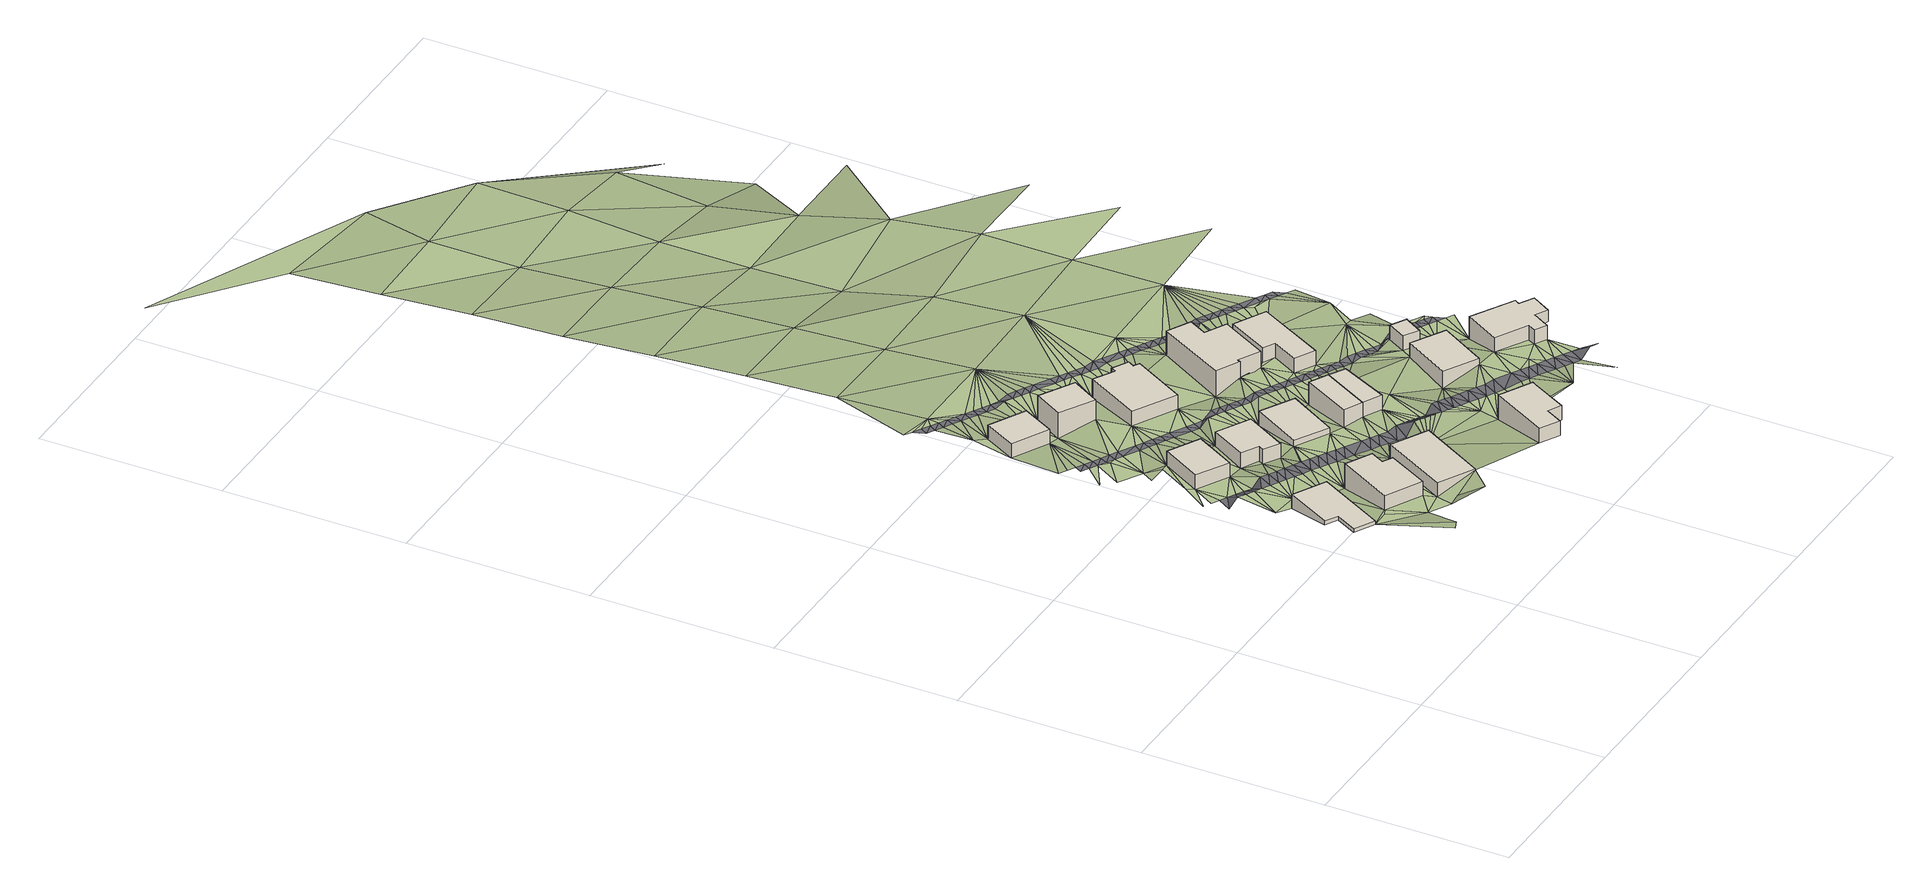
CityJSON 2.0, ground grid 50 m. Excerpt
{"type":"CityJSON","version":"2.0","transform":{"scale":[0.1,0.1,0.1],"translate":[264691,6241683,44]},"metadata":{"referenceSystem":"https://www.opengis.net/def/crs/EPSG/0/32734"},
"CityObjects":{
"building1":{"type":"Building","geometry":[{"type":"MultiSurface","lod":"1","boundaries":[[[0,1,2,3]],[[1,4,5,2]],[[4,6,7,5]],[[6,8,9,7]],[[8,10,11,9]],[[10,0,3,11]],[[3,2,5,7,9,11]]]}]},
"building2":{"type":"Building","geometry":[{"type":"MultiSurface","lod":"1","boundaries":[[[12,13,14,15]],[[13,16,17,14]],[[16,18,19,17]],[[18,20,21,19]],[[20,22,23,21]],[[22,12,15,23]],[[15,14,17,19,21,23]]]}]},
"building3":{"type":"Building","geometry":[{"type":"MultiSurface","lod":"1","boundaries":[[[24,25,26,27]],[[25,28,29,26]],[[28,30,31,29]],[[30,24,27,31]],[[27,26,29,31]]]}]},
"building4":{"type":"Building","geometry":[{"type":"MultiSurface","lod":"1","boundaries":[[[32,33,34,35]],[[33,36,37,34]],[[36,38,39,37]],[[38,32,35,39]],[[35,34,37,39]]]}]},
"building5":{"type":"Building","geometry":[{"type":"MultiSurface","lod":"1","boundaries":[[[40,41,42,43]],[[41,44,45,42]],[[44,46,47,45]],[[46,40,43,47]],[[43,42,45,47]]]}]},
"building6":{"type":"Building","geometry":[{"type":"MultiSurface","lod":"1","boundaries":[[[48,49,50,51]],[[49,52,53,50]],[[52,54,55,53]],[[54,56,57,55]],[[56,58,59,57]],[[58,48,51,59]],[[51,50,53,55,57,59]]]}]},
"building7":{"type":"Building","geometry":[{"type":"MultiSurface","lod":"1","boundaries":[[[60,61,62,63]],[[61,64,65,62]],[[64,66,67,65]],[[66,60,63,67]],[[63,62,65,67]]]}]},
"building8":{"type":"Building","geometry":[{"type":"MultiSurface","lod":"1","boundaries":[[[68,69,70,71]],[[69,72,73,70]],[[72,74,75,73]],[[74,68,71,75]],[[71,70,73,75]]]}]},
"building9":{"type":"Building","geometry":[{"type":"MultiSurface","lod":"1","boundaries":[[[76,77,78,79]],[[77,80,81,78]],[[80,82,83,81]],[[82,84,85,83]],[[84,86,87,85]],[[86,88,89,87]],[[88,76,79,89]],[[79,78,81,83,85,87,89]]]}]},
"building10":{"type":"Building","geometry":[{"type":"MultiSurface","lod":"1","boundaries":[[[90,91,92,93]],[[91,94,95,92]],[[94,96,97,95]],[[96,90,93,97]],[[93,92,95,97]]]}]},
"building11":{"type":"Building","geometry":[{"type":"MultiSurface","lod":"1","boundaries":[[[98,99,100,101]],[[99,102,103,100]],[[102,104,105,103]],[[104,106,107,105]],[[106,108,109,107]],[[108,110,111,109]],[[110,112,113,111]],[[112,98,101,113]],[[101,100,103,105,107,109,111,113]]]}]},
"building12":{"type":"Building","geometry":[{"type":"MultiSurface","lod":"1","boundaries":[[[96,114,115,97]],[[114,116,117,115]],[[116,90,93,117]],[[90,96,97,93]],[[97,115,117,93]]]}]},
"building13":{"type":"Building","geometry":[{"type":"MultiSurface","lod":"1","boundaries":[[[118,119,120,121]],[[119,122,123,120]],[[122,124,125,123]],[[124,126,127,125]],[[126,128,129,127]],[[128,130,131,129]],[[130,132,133,131]],[[132,118,121,133]],[[121,120,123,125,127,129,131,133]]]}]},
"building14":{"type":"Building","geometry":[{"type":"MultiSurface","lod":"1","boundaries":[[[134,135,136,137]],[[135,138,139,136]],[[138,140,141,139]],[[140,134,137,141]],[[137,136,139,141]]]}]},
"building15":{"type":"Building","geometry":[{"type":"MultiSurface","lod":"1","boundaries":[[[142,143,144,145]],[[143,146,147,144]],[[146,148,149,147]],[[148,150,151,149]],[[150,152,153,151]],[[152,142,145,153]],[[145,144,147,149,151,153]]]}]},
"building16":{"type":"Building","geometry":[{"type":"MultiSurface","lod":"1","boundaries":[[[154,155,156,157]],[[155,158,159,156]],[[158,160,161,159]],[[160,154,157,161]],[[157,156,159,161]]]}]},
"building17":{"type":"Building","geometry":[{"type":"MultiSurface","lod":"1","boundaries":[[[162,163,164,165]],[[163,166,167,164]],[[166,168,169,167]],[[168,170,171,169]],[[170,172,173,171]],[[172,174,175,173]],[[174,176,177,175]],[[176,178,179,177]],[[178,180,181,179]],[[180,162,165,181]],[[165,164,167,169,171,173,175,177,179,181]]]}]},
"terrain1":{"type":"TINRelief","geometry":[{"type":"CompositeSurface","lod":"1","boundaries":[[[8,182,183]],[[184,8,183]],[[185,13,8]],[[185,8,184]],[[185,184,13]],[[13,10,8]],[[0,186,187]],[[187,188,189]],[[184,16,13]],[[187,190,188]],[[190,187,186]],[[186,0,10]],[[33,184,191]],[[28,192,193]],[[184,33,16]],[[194,28,195]],[[196,197,191]],[[198,28,193]],[[13,12,10]],[[186,199,190]],[[200,199,186]],[[200,186,201]],[[186,10,202]],[[36,33,191]],[[186,203,201]],[[204,30,198]],[[191,197,36]],[[30,28,198]],[[33,18,16]],[[203,186,202]],[[30,204,205]],[[195,28,25]],[[205,206,30]],[[207,10,12]],[[202,10,208]],[[30,206,209]],[[25,210,195]],[[207,208,10]],[[211,212,213]],[[214,210,215]],[[216,215,217]],[[52,209,218]],[[33,32,18]],[[52,30,209]],[[211,216,217]],[[18,22,20]],[[215,210,25]],[[12,219,207]],[[220,12,22]],[[218,221,56]],[[219,12,222]],[[223,224,46]],[[211,217,225]],[[226,56,221]],[[56,52,218]],[[12,220,222]],[[227,217,215]],[[228,46,224]],[[22,18,32]],[[44,223,46]],[[24,30,52]],[[227,225,217]],[[215,25,229]],[[230,227,215]],[[228,231,46]],[[226,232,58]],[[46,231,233]],[[56,54,52]],[[215,229,230]],[[22,234,220]],[[226,58,56]],[[235,58,232]],[[22,32,236]],[[236,234,22]],[[72,233,237]],[[235,238,64]],[[44,41,239]],[[229,25,240]],[[64,238,241]],[[25,24,242]],[[49,24,52]],[[237,243,72]],[[64,58,235]],[[242,240,25]],[[241,244,64]],[[46,233,72]],[[38,36,82]],[[64,244,245]],[[236,32,246]],[[32,247,246]],[[243,248,74]],[[249,250,239]],[[49,251,24]],[[24,252,242]],[[239,41,253]],[[254,32,38]],[[255,256,257]],[[254,247,32]],[[248,258,112]],[[48,58,64]],[[259,249,239]],[[66,64,245]],[[251,252,24]],[[66,245,260]],[[72,243,74]],[[261,255,257]],[[40,46,72]],[[253,259,239]],[[260,262,66]],[[261,263,255]],[[112,258,264]],[[253,41,265]],[[255,263,266]],[[264,267,112]],[[251,49,268]],[[262,269,66]],[[248,112,74]],[[270,41,40]],[[38,271,254]],[[49,48,272]],[[255,273,256]],[[265,41,270]],[[266,274,255]],[[112,267,275]],[[69,40,72]],[[64,61,48]],[[38,276,271]],[[277,268,49]],[[274,278,255]],[[279,112,275]],[[80,38,82]],[[49,272,280]],[[276,38,281]],[[277,49,280]],[[269,282,94]],[[66,269,94]],[[255,278,283]],[[38,284,281]],[[272,48,61]],[[38,285,284]],[[40,286,270]],[[285,38,287]],[[96,282,288]],[[69,289,40]],[[290,287,38]],[[291,286,40]],[[94,282,96]],[[292,290,38]],[[98,112,279]],[[293,292,38]],[[96,288,294]],[[280,272,295]],[[279,296,98]],[[289,291,40]],[[297,272,61]],[[60,66,94]],[[298,38,80]],[[38,298,293]],[[297,295,272]],[[74,112,110]],[[296,299,98]],[[300,289,69]],[[294,301,114]],[[96,294,114]],[[98,299,302]],[[303,297,61]],[[69,304,300]],[[301,305,114]],[[69,68,306]],[[283,307,255]],[[68,74,110]],[[302,308,98]],[[114,305,309]],[[303,61,310]],[[69,306,304]],[[255,307,273]],[[114,309,311]],[[94,91,60]],[[61,312,310]],[[114,311,313]],[[307,283,314]],[[315,293,298]],[[61,60,316]],[[315,298,317]],[[312,61,316]],[[307,314,318]],[[298,319,317]],[[126,308,320]],[[308,126,98]],[[307,318,321]],[[322,306,68]],[[80,323,298]],[[298,324,319]],[[68,110,325]],[[313,326,327]],[[328,126,320]],[[114,313,327]],[[325,322,68]],[[329,307,321]],[[326,330,327]],[[324,298,331]],[[332,126,328]],[[77,333,80]],[[334,316,60]],[[335,327,330]],[[329,336,307]],[[298,323,331]],[[60,91,337]],[[323,80,333]],[[126,332,338]],[[339,334,60]],[[307,336,340]],[[341,322,325]],[[342,273,343]],[[60,337,339]],[[340,344,307]],[[116,114,327]],[[98,126,99]],[[345,325,110]],[[110,108,106]],[[140,335,346]],[[77,76,347]],[[348,91,90]],[[349,140,346]],[[350,341,325]],[[344,351,307]],[[352,128,338]],[[140,327,335]],[[128,126,338]],[[110,106,353]],[[91,348,337]],[[333,77,354]],[[355,140,349]],[[345,350,325]],[[356,128,352]],[[110,353,345]],[[343,273,307]],[[307,351,357]],[[355,358,140]],[[359,128,356]],[[354,77,360]],[[140,358,361]],[[90,362,348]],[[307,357,363]],[[347,364,77]],[[116,365,90]],[[104,102,99]],[[77,364,360]],[[90,366,362]],[[367,353,106]],[[106,104,368]],[[359,369,132]],[[370,342,371]],[[90,365,366]],[[132,128,359]],[[106,368,367]],[[99,126,124]],[[116,327,138]],[[372,132,369]],[[128,132,130]],[[134,361,373]],[[140,361,134]],[[327,140,138]],[[372,374,150]],[[99,375,104]],[[365,116,376]],[[364,347,377]],[[378,134,373]],[[104,379,368]],[[132,372,150]],[[380,150,374]],[[371,342,343]],[[381,376,116]],[[382,377,347]],[[375,379,104]],[[150,380,383]],[[384,134,378]],[[381,116,385]],[[386,382,347]],[[387,385,116]],[[152,150,383]],[[386,347,388]],[[99,389,375]],[[148,132,150]],[[99,124,389]],[[387,116,138]],[[383,390,152]],[[307,363,391]],[[392,388,347]],[[146,132,148]],[[363,393,391]],[[394,395,370]],[[152,390,396]],[[163,384,397]],[[393,398,391]],[[384,163,134]],[[399,400,397]],[[146,118,132]],[[401,152,396]],[[402,403,404]],[[398,405,391]],[[343,307,391]],[[399,406,400]],[[163,397,400]],[[407,389,124]],[[394,370,371]],[[403,391,405]],[[408,402,404]],[[392,409,410]],[[400,406,411]],[[138,412,387]],[[124,413,407]],[[138,155,412]],[[135,134,163]],[[408,414,402]],[[415,413,124]],[[146,143,118]],[[155,416,412]],[[118,122,119]],[[155,138,158]],[[122,417,124]],[[402,414,418]],[[417,415,124]],[[411,168,400]],[[419,416,155]],[[168,163,400]],[[420,395,421]],[[168,411,422]],[[402,391,403]],[[423,152,401]],[[418,424,402]],[[135,158,138]],[[155,154,419]],[[424,425,402]],[[426,423,401]],[[170,422,427]],[[428,417,122]],[[154,429,419]],[[430,371,343]],[[168,166,163]],[[402,425,431]],[[426,432,423]],[[163,162,135]],[[170,168,422]],[[421,395,394]],[[427,433,170]],[[158,135,434]],[[118,435,122]],[[429,154,436]],[[435,118,143]],[[437,428,122]],[[438,423,432]],[[433,439,170]],[[423,142,152]],[[436,154,160]],[[434,440,158]],[[135,162,434]],[[438,441,423]],[[160,158,440]],[[122,435,437]],[[391,430,343]],[[160,442,436]],[[423,441,443]],[[444,445,443]],[[160,440,442]],[[446,447,420]],[[435,143,448]],[[449,440,434]],[[450,445,444]],[[162,451,434]],[[143,142,452]],[[445,423,443]],[[143,453,448]],[[454,449,434]],[[450,455,445]],[[143,452,453]],[[394,371,456]],[[454,434,451]],[[445,455,457]],[[446,420,421]],[[431,458,402]],[[459,423,445]],[[162,460,451]],[[461,445,457]],[[458,431,462]],[[402,458,391]],[[460,162,463]],[[371,430,456]],[[452,142,464]],[[457,465,461]],[[445,466,459]],[[142,423,467]],[[468,458,462]],[[469,470,471]],[[472,464,142]],[[473,470,447]],[[461,465,474]],[[142,475,472]],[[423,459,467]],[[458,468,476]],[[476,477,458]],[[478,475,142]],[[421,394,479]],[[467,478,142]],[[473,447,446]],[[480,458,477]],[[480,481,458]],[[475,482,472]],[[483,430,391]],[[458,481,484]],[[456,479,394]],[[475,478,482]],[[458,484,485]],[[467,486,478]],[[483,391,458]],[[458,485,487]],[[467,488,486]],[[489,446,421]],[[467,490,488]],[[473,471,470]],[[456,430,491]],[[479,489,421]],[[483,491,430]],[[446,492,473]],[[493,479,456]],[[489,492,446]],[[458,494,483]],[[493,456,491]],[[473,495,471]],[[489,479,496]],[[492,495,473]],[[497,491,483]],[[496,479,493]],[[498,492,489]],[[499,493,491]],[[498,489,496]],[[500,495,492]],[[500,492,498]],[[496,493,501]],[[471,495,502]],[[503,498,496]],[[500,502,495]],[[498,503,500]]]}]},
"road1":{"type":"Road","geometry":[{"type":"MultiSurface","lod":"1","boundaries":[[[198,504,189]],[[193,504,198]],[[189,188,204]],[[198,189,204]],[[205,188,190]],[[204,188,205]],[[190,199,205]],[[199,206,205]],[[199,200,209]],[[206,199,209]],[[218,200,201]],[[209,200,218]],[[221,201,203]],[[218,201,221]],[[226,203,202]],[[203,226,221]],[[202,208,226]],[[226,208,232]],[[232,208,207]],[[232,207,235]],[[207,238,235]],[[207,219,241]],[[207,241,238]],[[222,244,219]],[[244,241,219]],[[220,245,222]],[[222,245,244]],[[220,234,260]],[[245,220,260]],[[234,236,262]],[[234,262,260]],[[236,269,262]],[[236,246,269]],[[282,246,247]],[[269,246,282]],[[288,247,254]],[[247,288,282]],[[288,254,271]],[[271,294,288]],[[271,276,301]],[[301,294,271]],[[301,276,281]],[[305,281,284]],[[281,305,301]],[[309,284,285]],[[284,309,305]],[[285,287,311]],[[285,311,309]],[[326,287,290]],[[311,287,313]],[[290,292,326]],[[326,313,287]],[[293,326,292]],[[330,326,293]],[[293,315,335]],[[330,293,335]],[[317,335,315]],[[317,346,335]],[[319,349,317]],[[346,317,349]],[[324,349,319]],[[324,355,349]],[[358,324,331]],[[324,358,355]],[[331,323,358]],[[358,323,361]],[[333,373,323]],[[373,361,323]],[[354,378,333]],[[373,333,378]],[[378,354,384]],[[354,360,384]],[[360,364,384]],[[364,397,384]],[[399,364,377]],[[399,397,364]],[[382,406,377]],[[406,399,377]],[[406,382,386]],[[406,386,411]],[[386,388,422]],[[422,411,386]],[[392,422,388]],[[427,422,392]],[[392,410,427]],[[410,433,427]],[[505,433,410]],[[439,433,505]],[[505,506,439]]]}]},
"road2":{"type":"Road","geometry":[{"type":"MultiSurface","lod":"1","boundaries":[[[228,507,231]],[[507,212,231]],[[212,233,231]],[[211,233,212]],[[237,233,211]],[[225,237,211]],[[237,225,243]],[[227,243,225]],[[243,227,248]],[[227,230,248]],[[230,258,248]],[[229,258,230]],[[264,258,229]],[[229,240,264]],[[240,242,264]],[[242,267,264]],[[242,252,267]],[[275,267,252]],[[252,251,275]],[[251,279,275]],[[268,279,251]],[[279,268,296]],[[277,296,268]],[[296,277,299]],[[277,302,299]],[[302,277,280]],[[280,295,302]],[[295,308,302]],[[308,295,320]],[[320,295,297]],[[320,297,328]],[[328,297,303]],[[310,328,303]],[[332,328,310]],[[332,310,338]],[[310,312,338]],[[338,312,352]],[[352,312,316]],[[352,316,334]],[[356,352,334]],[[339,356,334]],[[356,339,359]],[[359,339,337]],[[369,359,337]],[[337,372,369]],[[348,372,337]],[[348,362,372]],[[374,372,362]],[[362,380,374]],[[366,380,362]],[[366,365,380]],[[383,380,365]],[[376,383,365]],[[383,376,390]],[[376,396,390]],[[381,396,376]],[[396,381,385]],[[401,396,385]],[[385,387,401]],[[387,426,401]],[[387,432,426]],[[387,412,432]],[[416,432,412]],[[432,416,438]],[[416,419,438]],[[419,441,438]],[[441,419,443]],[[443,419,429]],[[436,443,429]],[[443,436,444]],[[442,444,436]],[[444,442,450]],[[450,442,455]],[[442,440,455]],[[449,455,440]],[[457,455,449]],[[449,454,457]],[[454,465,457]],[[465,454,474]],[[474,454,451]],[[451,460,474]]]}]},
"road3":{"type":"Road","geometry":[{"type":"MultiSurface","lod":"1","boundaries":[[[257,508,261]],[[261,508,263]],[[508,250,263]],[[266,263,250]],[[266,250,249]],[[266,249,274]],[[249,259,274]],[[259,253,274]],[[253,278,274]],[[253,283,278]],[[283,253,265]],[[270,283,265]],[[314,283,270]],[[314,270,286]],[[314,286,318]],[[318,286,321]],[[321,286,291]],[[291,289,321]],[[289,329,321]],[[300,329,289]],[[300,336,329]],[[336,300,340]],[[340,300,304]],[[344,340,304]],[[344,304,306]],[[344,306,351]],[[306,322,351]],[[322,341,351]],[[357,351,341]],[[363,357,341]],[[363,341,350]],[[363,350,393]],[[393,350,345]],[[345,353,393]],[[393,353,398]],[[398,353,405]],[[353,367,405]],[[367,403,405]],[[368,403,367]],[[379,403,368]],[[403,379,404]],[[404,379,408]],[[408,379,375]],[[408,375,414]],[[414,375,389]],[[389,407,414]],[[418,414,407]],[[407,413,418]],[[413,424,418]],[[413,425,424]],[[415,425,413]],[[425,415,431]],[[431,415,417]],[[428,431,417]],[[428,462,431]],[[428,437,462]],[[437,468,462]],[[435,468,437]],[[476,468,435]],[[448,476,435]],[[477,476,448]],[[477,448,480]],[[480,448,453]],[[480,453,481]],[[481,453,452]],[[452,464,481]],[[464,484,481]],[[472,484,464]],[[484,472,485]],[[485,472,487]],[[482,487,472]],[[482,509,487]],[[509,482,478]],[[486,509,478]],[[510,509,486]],[[486,488,510]]]}]}
},
"vertices":[
[237,476,293],[169,350,323],[169,350,334],[237,476,334],[203,332,323],[203,332,334],[171,273,323],[171,273,334],[227,243,323],[227,243,334],[327,428,293],[327,428,334],
[376,404,293],[295,253,323],[295,253,364],[376,404,364],[394,201,323],[394,201,364],[454,314,323],[454,314,364],[427,329,323],[427,329,364],[447,367,323],[447,367,364],
[388,803,268],[301,850,268],[301,850,309],[388,803,309],[239,739,268],[239,739,309],[326,691,268],[326,691,309],
[503,347,323],[404,168,323],[404,168,364],[503,347,364],[502,115,360],[502,115,364],[601,294,323],[601,294,364],
[352,1258,232],[253,1311,232],[253,1311,273],[352,1258,273],[205,1223,232],[205,1223,273],[305,1170,232],[305,1170,273],
[518,734,271],[427,784,271],[427,784,312],[518,734,312],[372,685,268],[372,685,312],[418,659,271],[418,659,312],[410,645,271],[410,645,312],[454,620,271],[454,620,312],
[648,682,271],[557,733,271],[557,733,312],[648,682,312],[481,598,295],[481,598,312],[571,547,295],[571,547,312],
[474,1189,236],[380,1242,232],[380,1242,305],[474,1189,305],[334,1162,232],[334,1162,305],[428,1109,249],[428,1109,305],
[847,132,332],[853,142,332],[853,142,403],[847,132,403],[764,190,332],[764,190,403],[678,33,362],[678,33,403],[731,4,362],[731,4,403],[757,51,362],[757,51,403],[793,32,362],[793,32,403],
[731,635,279],[681,662,279],[681,662,346],[731,635,346],[610,530,295],[610,530,346],[660,504,305],[660,504,346],
[560,955,249],[641,1101,249],[641,1101,290],[560,955,290],[625,1110,249],[625,1110,290],[635,1128,236],[635,1128,290],[591,1152,236],[591,1152,290],[584,1138,236],[584,1138,290],[527,1170,236],[527,1170,290],[443,1019,249],[443,1019,290],
[711,478,305],[711,478,346],[774,610,305],[774,610,346],
[846,971,256],[787,1002,256],[787,1002,325],[846,971,325],[814,1052,256],[814,1052,325],[751,1086,256],[751,1086,325],[649,899,249],[649,899,325],[712,865,279],[712,865,325],[716,874,256],[716,874,325],[776,842,279],[776,842,325],
[951,339,338],[1026,468,314],[1026,468,355],[951,339,355],[935,520,314],[935,520,355],[860,391,305],[860,391,355],
[946,916,262],[859,962,256],[859,962,320],[946,916,320],[798,848,279],[798,848,320],[830,831,279],[830,831,320],[792,759,279],[792,759,320],[847,730,279],[847,730,320],
[982,599,314],[953,549,314],[953,549,355],[982,599,355],[994,524,314],[994,524,355],[1024,575,314],[1024,575,355],
[1072,430,314],[1016,333,338],[1016,333,379],[1072,430,379],[1103,284,338],[1103,284,379],[1092,264,338],[1092,264,379],[1124,245,338],[1124,245,379],[1152,293,338],[1152,293,379],[1185,274,346],[1185,274,379],[1218,329,346],[1218,329,379],[1179,351,346],[1179,351,379],[1187,365,346],[1187,365,379],
[250,38,362],[274,48,362],[334,155,323],[277,245,323],[277,494,293],[202,501,293],[242,604,293],[222,615,293],[263,592,293],[393,122,323],[202,677,268],[223,665,268],[181,688,268],[229,760,268],[380,99,362],[449,61,360],[243,654,268],[283,581,293],[304,569,293],[325,558,293],[366,535,293],[345,547,293],[264,642,268],[284,631,268],[305,619,268],[407,512,295],[386,524,293],[325,608,293],[281,850,268],[252,1012,247],[231,1024,247],[179,968,247],[254,866,247],[273,898,247],[208,935,247],[277,990,247],[346,596,293],[428,500,295],[471,475,295],[367,585,293],[449,488,295],[177,1079,247],[199,1067,247],[274,1000,247],[387,574,293],[295,988,247],[220,1055,247],[359,953,247],[316,977,247],[242,1043,247],[408,562,295],[263,1031,247],[492,463,295],[428,551,295],[514,451,295],[284,1020,247],[429,550,295],[232,1339,232],[381,941,247],[450,538,295],[402,929,247],[306,1008,247],[471,526,295],[493,514,295],[556,426,295],[578,414,295],[327,996,247],[262,1437,223],[241,1449,223],[445,905,249],[424,917,249],[306,1412,223],[599,402,295],[277,1487,223],[187,1505,223],[208,1493,223],[370,972,247],[284,1425,223],[514,501,295],[230,1480,223],[536,489,295],[252,1468,223],[391,960,247],[327,1400,223],[273,1456,223],[413,948,249],[488,881,249],[578,464,295],[349,1388,223],[620,389,295],[527,742,271],[277,1735,210],[295,1444,223],[434,936,249],[642,377,295],[509,869,249],[317,1432,223],[456,924,249],[531,857,271],[663,365,332],[600,452,295],[338,1419,223],[676,357,332],[689,350,332],[371,1376,223],[702,343,332],[621,440,295],[414,1351,236],[714,335,332],[392,1364,223],[715,335,332],[731,326,332],[642,427,295],[552,846,271],[499,900,249],[573,834,271],[778,245,332],[520,889,249],[436,1339,236],[664,415,305],[541,877,249],[595,822,271],[457,1327,236],[685,403,305],[478,1315,236],[527,1487,223],[563,865,271],[698,396,305],[616,810,271],[711,388,305],[638,798,271],[724,381,305],[360,1407,223],[747,317,332],[659,786,279],[763,309,332],[381,1395,223],[778,300,332],[584,853,271],[403,1383,223],[500,1303,236],[844,263,332],[800,288,332],[527,1238,236],[736,373,305],[778,494,305],[605,841,271],[425,1371,223],[752,365,332],[822,275,332],[627,829,271],[866,251,332],[680,774,279],[768,356,332],[446,1358,236],[723,750,279],[648,817,271],[702,762,279],[468,1346,236],[542,1279,236],[277,1983,198],[527,1735,204],[489,1334,236],[585,1255,236],[784,347,332],[944,80,367],[745,738,279],[800,338,332],[564,1267,236],[510,1322,236],[670,805,279],[606,1242,236],[888,239,332],[822,326,332],[691,793,279],[553,1298,236],[844,314,332],[713,781,279],[931,215,338],[865,302,332],[766,726,279],[575,1286,236],[953,203,338],[809,703,279],[787,715,279],[628,1230,236],[649,1218,236],[734,770,279],[277,2232,180],[527,1983,192],[755,758,279],[887,290,332],[777,746,279],[713,1182,243],[830,691,279],[975,191,338],[909,278,338],[670,1206,243],[798,734,279],[852,679,279],[997,179,338],[820,722,279],[953,253,338],[873,667,279],[1019,166,338],[894,655,279],[1041,154,338],[734,1170,243],[841,710,279],[778,1487,233],[1062,142,338],[596,1274,236],[527,2232,177],[277,2480,161],[862,698,279],[975,241,338],[617,1262,236],[996,229,338],[1028,245,338],[884,686,279],[778,1238,243],[660,1237,243],[681,1225,243],[639,1249,236],[1018,217,338],[756,1158,243],[724,1201,243],[1053,18,367],[1083,131,338],[1040,205,338],[916,643,287],[777,1146,243],[745,1189,243],[798,1133,243],[937,631,287],[820,1121,243],[767,1177,243],[958,619,287],[277,2728,150],[527,2480,159],[1062,193,338],[1028,742,287],[788,1165,243],[809,1153,243],[905,674,287],[1083,181,338],[841,1109,256],[980,607,314],[778,1735,211],[831,1141,243],[926,662,287],[1105,169,338],[1028,494,314],[905,1073,262],[1001,595,314],[884,1085,256],[948,650,287],[1126,157,338],[1044,571,314],[969,638,287],[1022,583,314],[990,626,287],[1012,614,314],[1041,614,314],[527,2728,141],[277,2976,133],[927,1061,262],[1065,559,314],[1033,603,314],[1108,536,314],[969,1037,262],[948,1049,262],[1086,548,314],[1054,591,314],[778,1983,152],[1076,579,314],[1028,1238,251],[1049,740,287],[1129,524,314],[1112,573,314],[852,1128,243],[1150,512,314],[991,1025,262],[1097,567,314],[1097,712,287],[1095,820,287],[895,1104,256],[1,3472,104],[277,3225,118],[590,3179,127],[1012,1012,262],[527,2976,141],[1118,555,314],[1028,990,262],[916,1092,262],[937,1080,262],[1076,976,262],[778,2232,145],[959,1068,262],[980,1056,262],[1055,988,262],[1028,1487,248],[1001,1044,262],[1023,1032,262],[1098,964,262],[1065,1007,262],[1119,952,262],[778,2480,145],[1141,940,262],[1028,1735,248],[778,2728,161],[1028,1983,215],[1278,1238,268],[778,2976,165],[1028,2232,152],[1278,1487,255],[1028,2480,104],[1278,1735,246],[1028,2728,126],[1278,2232,152],[1278,2728,7],[1278,2480,24],
[201,627,268],[1104,119,367],[1126,107,367],
[210,1036,247],
[219,1461,223],[1087,995,262],[1108,983,262]
]}
